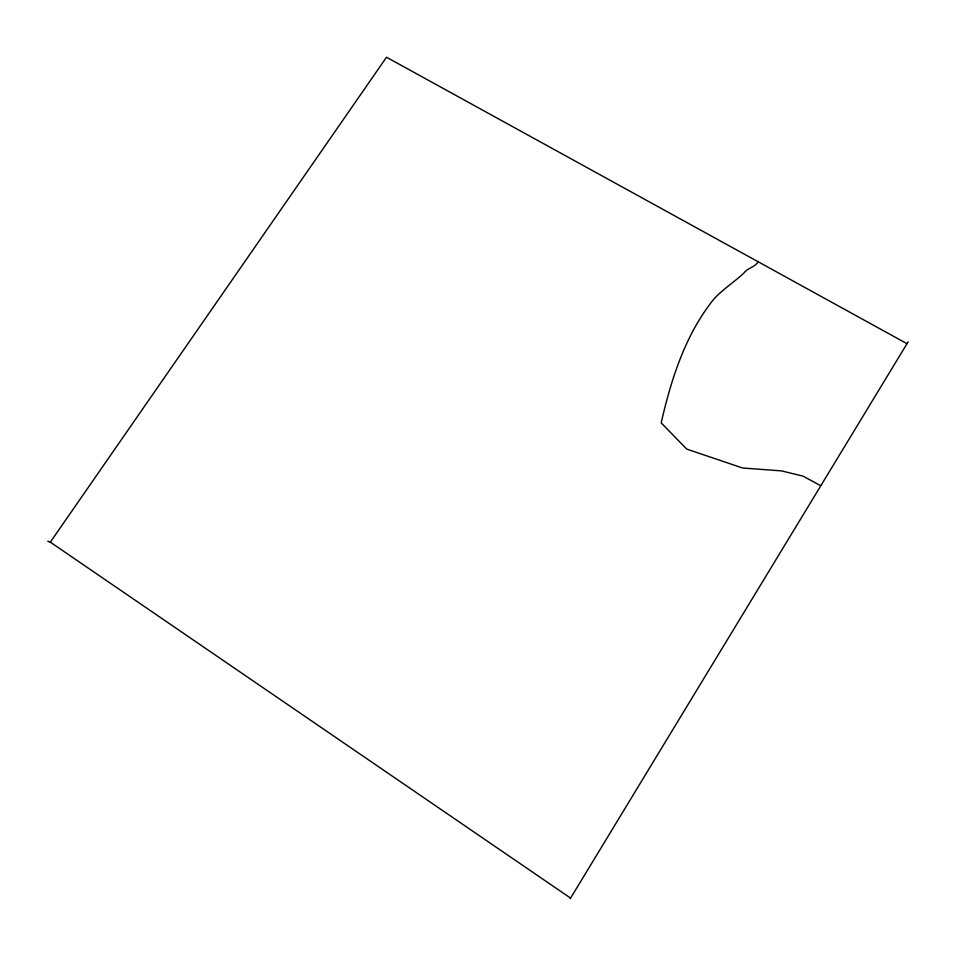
<?xml version="1.0" encoding="UTF-8"?>
<svg xmlns="http://www.w3.org/2000/svg" width="956" height="956" viewBox="0 0 956 956"><rect width="100%" height="100%" fill="white"/><g stroke="black" fill="none" stroke-linecap="round" stroke-linejoin="round"><path stroke-width="1.43" d="M570.194 898.76L908.2 341.722M758.347 261.37C755.36 267.226 747.759 267.728 743.888 273.022C734.244 282.151 722.784 289.226 713.857 299.097C685.428 334.433 671.232 378.839 661.193 422.875L686.731 449.093L742.561 467.986L781.434 470.89L802.98 476.1L820.607 485.66M47.8 541.251L50.321 542.16L386.523 57.241L906.814 343.586M50.321 542.16L570.397 897.983"/></g></svg>
